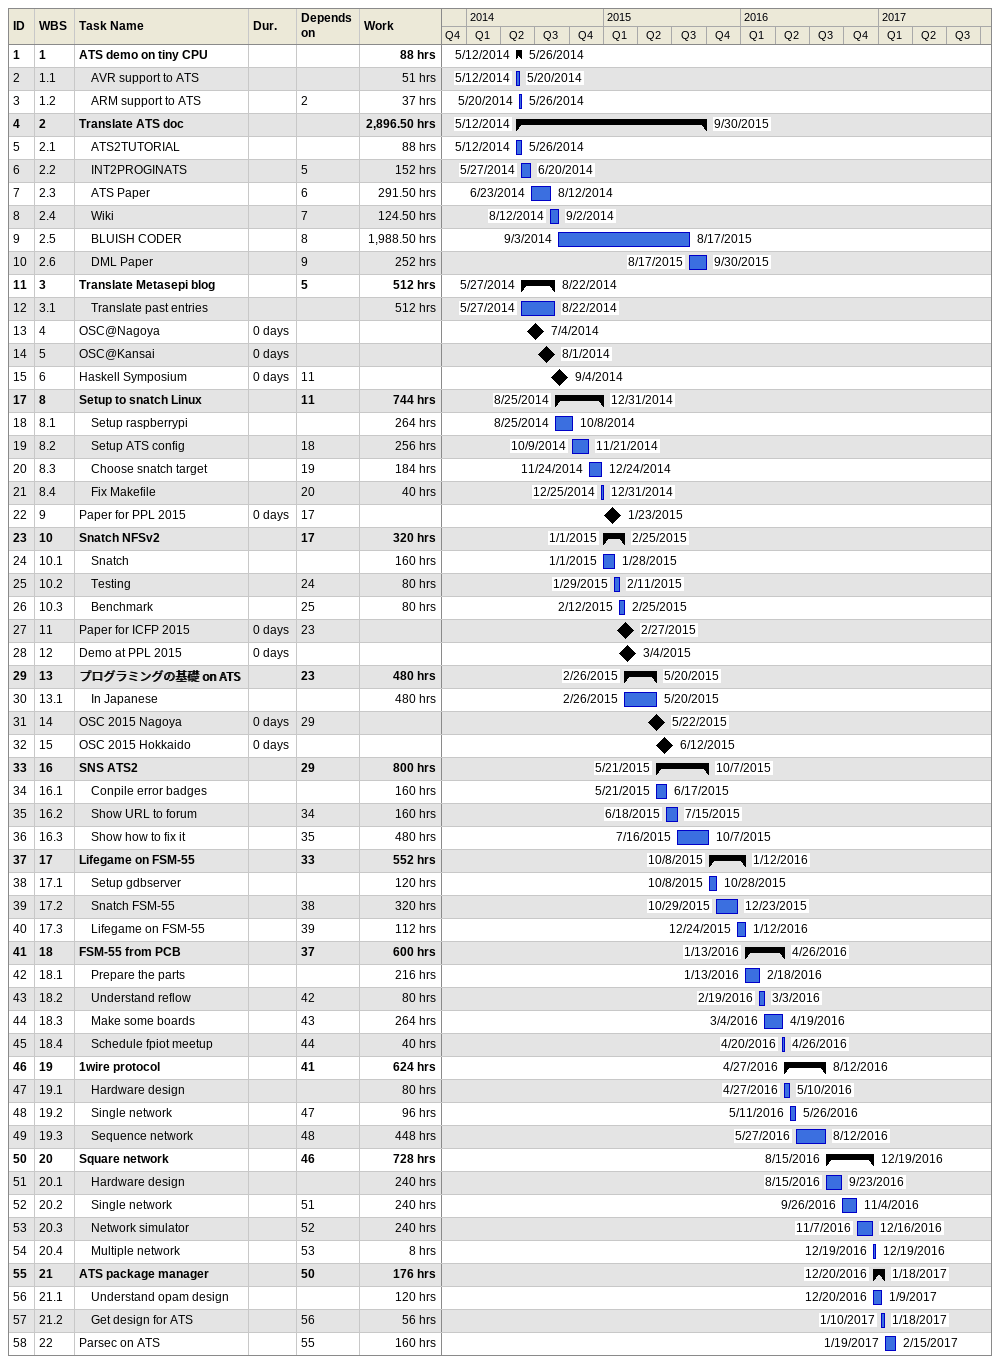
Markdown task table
| ID | WBS | Task | Duration | Start | Finish | Predecessors | Work (h) |
|---|---|---|---|---|---|---|---|
| 1 | 1 | **ATS demo on tiny CPU** |  | 2014-05-12 | 2014-05-26 |  | 88 |
| 2 | 1.1 | AVR support to ATS |  | 2014-05-12 | 2014-05-20 |  | 51 |
| 3 | 1.2 | ARM support to ATS |  | 2014-05-20 | 2014-05-26 | 2 | 37 |
| 4 | 2 | **Translate ATS doc** |  | 2014-05-12 | 2015-09-30 |  | 2896.50 |
| 5 | 2.1 | ATS2TUTORIAL |  | 2014-05-12 | 2014-05-26 |  | 88 |
| 6 | 2.2 | INT2PROGINATS |  | 2014-05-27 | 2014-06-20 | 5 | 152 |
| 7 | 2.3 | ATS Paper |  | 2014-06-23 | 2014-08-12 | 6 | 291.50 |
| 8 | 2.4 | Wiki |  | 2014-08-12 | 2014-09-02 | 7 | 124.50 |
| 9 | 2.5 | BLUISH CODER |  | 2014-09-03 | 2015-08-17 | 8 | 1988.50 |
| 10 | 2.6 | DML Paper |  | 2015-08-17 | 2015-09-30 | 9 | 252 |
| 11 | 3 | **Translate Metasepi blog** |  | 2014-05-27 | 2014-08-22 | 5 | 512 |
| 12 | 3.1 | Translate past entries |  | 2014-05-27 | 2014-08-22 |  | 512 |
| 13 | 4 | OSC@Nagoya | 0d | 2014-07-04 | 2014-07-04 |  |  |
| 14 | 5 | OSC@Kansai | 0d | 2014-08-01 | 2014-08-01 |  |  |
| 15 | 6 | Haskell Symposium | 0d | 2014-09-04 | 2014-09-04 | 11 |  |
| 17 | 8 | **Setup to snatch Linux** |  | 2014-08-25 | 2014-12-31 | 11 | 744 |
| 18 | 8.1 | Setup raspberrypi |  | 2014-08-25 | 2014-10-08 |  | 264 |
| 19 | 8.2 | Setup ATS config |  | 2014-10-09 | 2014-11-21 | 18 | 256 |
| 20 | 8.3 | Choose snatch target |  | 2014-11-24 | 2014-12-24 | 19 | 184 |
| 21 | 8.4 | Fix Makefile |  | 2014-12-25 | 2014-12-31 | 20 | 40 |
| 22 | 9 | Paper for PPL 2015 | 0d | 2015-01-23 | 2015-01-23 | 17 |  |
| 23 | 10 | **Snatch NFSv2** |  | 2015-01-01 | 2015-02-25 | 17 | 320 |
| 24 | 10.1 | Snatch |  | 2015-01-01 | 2015-01-28 |  | 160 |
| 25 | 10.2 | Testing |  | 2015-01-29 | 2015-02-11 | 24 | 80 |
| 26 | 10.3 | Benchmark |  | 2015-02-12 | 2015-02-25 | 25 | 80 |
| 27 | 11 | Paper for ICFP 2015 | 0d | 2015-02-27 | 2015-02-27 | 23 |  |
| 28 | 12 | Demo at PPL 2015 | 0d | 2015-03-04 | 2015-03-04 |  |  |
| 29 | 13 | **プログラミングの基礎 on ATS** |  | 2015-02-26 | 2015-05-20 | 23 | 480 |
| 30 | 13.1 | In Japanese |  | 2015-02-26 | 2015-05-20 |  | 480 |
| 31 | 14 | OSC 2015 Nagoya | 0d | 2015-05-22 | 2015-05-22 | 29 |  |
| 32 | 15 | OSC 2015 Hokkaido | 0d | 2015-06-12 | 2015-06-12 |  |  |
| 33 | 16 | **SNS ATS2** |  | 2015-05-21 | 2015-10-07 | 29 | 800 |
| 34 | 16.1 | Conpile error badges |  | 2015-05-21 | 2015-06-17 |  | 160 |
| 35 | 16.2 | Show URL to forum |  | 2015-06-18 | 2015-07-15 | 34 | 160 |
| 36 | 16.3 | Show how to fix it |  | 2015-07-16 | 2015-10-07 | 35 | 480 |
| 37 | 17 | **Lifegame on FSM-55** |  | 2015-10-08 | 2016-01-12 | 33 | 552 |
| 38 | 17.1 | Setup gdbserver |  | 2015-10-08 | 2015-10-28 |  | 120 |
| 39 | 17.2 | Snatch FSM-55 |  | 2015-10-29 | 2015-12-23 | 38 | 320 |
| 40 | 17.3 | Lifegame on FSM-55 |  | 2015-12-24 | 2016-01-12 | 39 | 112 |
| 41 | 18 | **FSM-55 from PCB** |  | 2016-01-13 | 2016-04-26 | 37 | 600 |
| 42 | 18.1 | Prepare the parts |  | 2016-01-13 | 2016-02-18 |  | 216 |
| 43 | 18.2 | Understand reflow |  | 2016-02-19 | 2016-03-03 | 42 | 80 |
| 44 | 18.3 | Make some boards |  | 2016-03-04 | 2016-04-19 | 43 | 264 |
| 45 | 18.4 | Schedule fpiot meetup |  | 2016-04-20 | 2016-04-26 | 44 | 40 |
| 46 | 19 | **1wire protocol** |  | 2016-04-27 | 2016-08-12 | 41 | 624 |
| 47 | 19.1 | Hardware design |  | 2016-04-27 | 2016-05-10 |  | 80 |
| 48 | 19.2 | Single network |  | 2016-05-11 | 2016-05-26 | 47 | 96 |
| 49 | 19.3 | Sequence network |  | 2016-05-27 | 2016-08-12 | 48 | 448 |
| 50 | 20 | **Square network** |  | 2016-08-15 | 2016-12-19 | 46 | 728 |
| 51 | 20.1 | Hardware design |  | 2016-08-15 | 2016-09-23 |  | 240 |
| 52 | 20.2 | Single network |  | 2016-09-26 | 2016-11-04 | 51 | 240 |
| 53 | 20.3 | Network simulator |  | 2016-11-07 | 2016-12-16 | 52 | 240 |
| 54 | 20.4 | Multiple network |  | 2016-12-19 | 2016-12-19 | 53 | 8 |
| 55 | 21 | **ATS package manager** |  | 2016-12-20 | 2017-01-18 | 50 | 176 |
| 56 | 21.1 | Understand opam design |  | 2016-12-20 | 2017-01-09 |  | 120 |
| 57 | 21.2 | Get design for ATS |  | 2017-01-10 | 2017-01-18 | 56 | 56 |
| 58 | 22 | Parsec on ATS |  | 2017-01-19 | 2017-02-15 | 55 | 160 |
